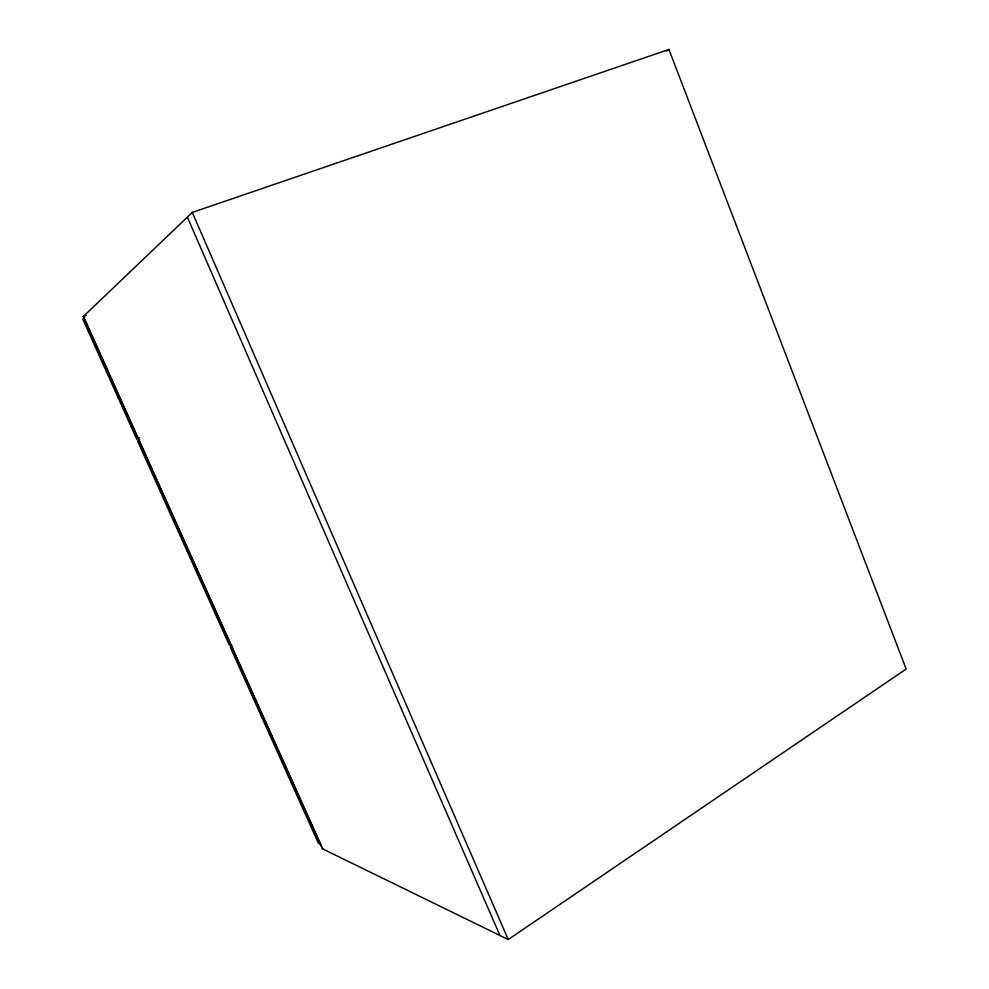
<?xml version="1.0" encoding="UTF-8"?>
<svg xmlns="http://www.w3.org/2000/svg" width="989" height="989" viewBox="0 0 989 989"><rect width="100%" height="100%" fill="white"/><g stroke="black" fill="none" stroke-linecap="round" stroke-linejoin="round"><path stroke-width="1.48" d="M83.286 316.542L192.299 212.412L668.935 49.45L906.159 669.034L508.235 939.55L322.476 848.797L83.286 316.542L86.154 315.491M84.597 317.58L82.841 319.237L136.581 438.77L139.437 437.595M666.351 51.057L668.935 49.45M136.581 438.77L138.645 437.855M139.585 439.957L137.52 440.859L229.349 645.125L231.908 645.434M232.811 647.449L230.252 647.127L318.446 843.296L320.708 844.383M83.422 316.406L322.735 848.921M187.354 217.135L499.952 935.507M192.299 212.412L508.235 939.55"/></g></svg>
